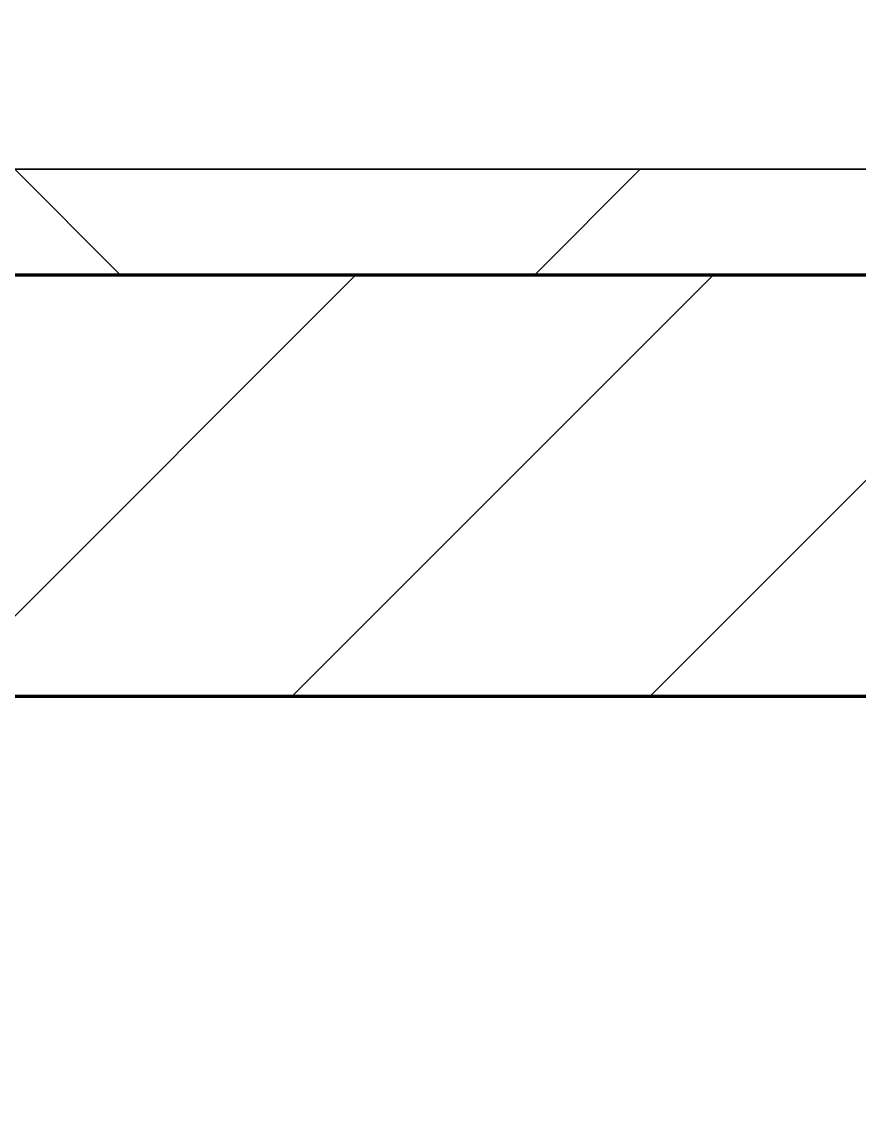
# Model space of a CAD drawing. Header units: millimetres. Extents: x -726012 to -647389, y -20772 to 18805.
# Drawn here: x -678755 to -678358, y 3733 to 4249 of the extents above; entities that cross this region are included whole.
import ezdxf
from ezdxf.xclip import XClip

# ---------------------------------------------------------------- set-up
doc = ezdxf.new("R2010")
doc.units = ezdxf.units.MM
doc.header["$XCLIPFRAME"] = 0
for name, color, linetype, lineweight in [('A-GLAZ-CURT', 2, 'Continuous', 9), ('A-WALL', 5, 'Continuous', 35), ('A-WALL-FNSH', 2, 'Continuous', 35), ('A-WALL-PATT', 1, 'Continuous', 35)]:
    doc.layers.add(name, color=color, linetype=linetype, lineweight=lineweight)
doc.layers.add('A11_ALU.SOLID SHEET', color=2, linetype='Continuous')

# ---------------------------------------------------------------- blocks, each defined once
blk = doc.blocks.new('PPLS-PP19_Custom Tile Pattern - Custom Tile Pattern-V196-4233-01 ENLARGED MULTI-PURPOSE LEVEL - REFLECTED CEILING PLAN - SHEET 4')
at = {"layer": 'A-GLAZ-CURT'}
for p, q in [((-300, 0), (300, 0)), ((300, 0), (-300, 0)), ((195.99, 0), (213.31, 0)), ((213.31, 0), (195.99, 0)), ((230.06, 0), (300, 0)), ((-300, -50), (300, -50)), ((300, -50), (-300, -50))]:
    blk.add_line(p, q, dxfattribs=at)
for points, knots in [([(-150.34, 0), (-150.07, 0), (-147.75, 0), (-142.6, 0), (-127.26, 0), (-107.3, 0), (-90.42, 0), (-75.26, 0), (-68.41, 0), (-65.12, 0), (-63.63, 0)], [-4948.728362, -4948.728362, -4948.728362, -4948.728362, -4883.323924, -4440.880425, -4054.690705, -3793.097032, -3402.597032, -3144.956779, -3050.982048, -2969.237017, -2969.237017, -2969.237017, -2969.237017]), ([(-26.75, 0), (-27.82, 0), (-36.18, 0), (-53.55, 0), (-78.2, 0), (-110.94, 0), (-130.52, 0), (-147.74, 0), (-149.07, 0)], [-8718.362214, -8718.362214, -8718.362214, -8718.362214, -8532.293389, -8073.216054, -7508.296369, -7004.680444, -6449.282163, -6277.220794, -6277.220794, -6277.220794, -6277.220794]), ([(-134.15, 0), (-133.32, 0), (-130.31, 0), (-117.33, 0), (-92.04, 0), (-74.02, 0), (-62.74, 0), (-60.36, 0), (-59.97, 0)], [-7657.439573, -7657.439573, -7657.439573, -7657.439573, -7293.749979, -6839.55839, -6236.997189, -5713.340575, -5140.470607, -5006.787413, -5006.787413, -5006.787413, -5006.787413]), ([(-126.5, 0), (-122.44, 0), (-108.71, 0), (-86.68, 0), (-63.44, 0), (-54.4, 0), (-48.53, 0), (-30.79, 0), (-18.03, 0), (8.61, 0), (15.02, 0), (22.91, 0), (31, 0), (39.04, 0), (51.19, 0), (58.74, 0), (61.34, 0), (61.45, 0)], [-5231.017328, -5231.017328, -5231.017328, -5231.017328, -4994.692869, -4542.524482, -4008.285538, -3689.699207, -3546.54457, -3315.260113, -2864.387349, -2439.246196, -2084.094819, -1956.422387, -1818.904206, -1645.594513, -1443.202566, -1228.752106, -1120.932285, -1120.932285, -1120.932285, -1120.932285]), ([(-115.82, 0), (-114.96, 0), (-110.41, 0), (-96.78, 0), (-71.33, 0), (-42.53, 0), (-12.78, 0), (4.23, 0), (9.64, 0), (10.14, 0), (10.18, 0)], [-5724.064692, -5724.064692, -5724.064692, -5724.064692, -5430.283136, -5103.229623, -4799.173296, -4065.652676, -3589.737505, -3285.047089, -3066.359526, -3044.715262, -3044.715262, -3044.715262, -3044.715262]), ([(-24.59, 0), (-25.18, 0), (-30.44, 0), (-40, 0), (-56.24, 0), (-74.37, 0), (-86.11, 0), (-92.84, 0)], [-2166.784234, -2166.784234, -2166.784234, -2166.784234, -2125.455881, -1792.521578, -1466.981642, -1208.454564, -852.520273, -852.520273, -852.520273, -852.520273]), ([(-36.33, 0), (-36.43, 0), (-37.27, 0), (-45.02, 0), (-46.13, 0), (-60.59, 0), (-76.57, 0), (-87.19, 0), (-91.88, 0)], [-1855.773136, -1855.773136, -1855.773136, -1855.773136, -1810.870157, -1672.078046, -1405.135169, -1060.00838, -740.068933, -494.872836, -494.872836, -494.872836, -494.872836]), ([(-91.87, 0), (-89.51, 0), (-81.79, 0), (-71.67, 0), (-65.93, 0), (-65.07, 0)], [-2732.225925, -2732.225925, -2732.225925, -2732.225925, -2605.247022, -2322.099534, -2241.8264, -2241.8264, -2241.8264, -2241.8264]), ([(-36.62, 0), (-36.62, 0), (-40.35, 0), (-44.32, 0), (-58.97, 0), (-78.5, 0), (-89.16, 0), (-91.81, 0)], [-4069.478503, -4069.478503, -4069.478503, -4069.478503, -3858.647035, -3538.256648, -2842.901703, -2193.204658, -1970.99776, -1970.99776, -1970.99776, -1970.99776]), ([(-91.46, 0), (-90.09, 0), (-84.7, 0), (-77.43, 0), (-72.73, 0), (-72.64, 0), (-72.64, 0)], [-19832.387487, -19832.387487, -19832.387487, -19832.387487, -19753.885894, -19541.04734, -19478.625389, -19471.062469, -19471.062469, -19471.062469, -19471.062469]), ([(-63.96, 0), (-64.13, 0), (-72.5, 0), (-80.63, 0), (-86.16, 0)], [-2171.769325, -2171.769325, -2171.769325, -2171.769325, -2007.031671, -1681.3698, -1681.3698, -1681.3698, -1681.3698]), ([(-29.03, 0), (-33.97, 0), (-43.74, 0), (-56.37, 0), (-71.66, 0), (-77.83, 0), (-82.66, 0), (-83.28, 0), (-83.28, 0)], [-2680.714891, -2680.714891, -2680.714891, -2680.714891, -2413.671296, -2161.752162, -2006.592567, -1646.621388, -1424.436217, -1393.971743, -1393.971743, -1393.971743, -1393.971743]), ([(-83.28, 0), (-83.28, 0), (-82.91, 0), (-76.14, 0), (-62.97, 0), (-48.14, 0), (-36.49, 0), (-33.57, 0), (-29.94, 0), (-28.57, 0)], [-1393.4169, -1393.4169, -1393.4169, -1393.4169, -1353.722004, -1274.333717, -1073.56893, -651.549973, -296.515819, -83.513472, 0, 0, 0, 0]), ([(-66.39, 0), (-66.39, 0), (-63.63, 0), (-53.63, 0), (-34.42, 0), (-29.82, 0), (-29.19, 0)], [-2493.31794, -2493.31794, -2493.31794, -2493.31794, -2315.303971, -1809.437387, -963.711516, -666.19313, -666.19313, -666.19313, -666.19313]), ([(-25.01, 0), (-34.4, 0), (-51.07, 0), (-65.77, 0), (-66.37, 0), (-66.38, 0)], [-3497.513932, -3497.513932, -3497.513932, -3497.513932, -2981.410125, -2542.574734, -2498.224237, -2498.224237, -2498.224237, -2498.224237]), ([(-63.63, 0), (-61.49, 0), (-57.39, 0), (-54.49, 0), (-45.2, 0), (-40.79, 0), (-40.46, 0), (-40.44, 0)], [-2969.237017, -2969.237017, -2969.237017, -2969.237017, -2851.217951, -2734.127174, -2474.780881, -2410.990208, -2350.645972, -2350.645972, -2350.645972, -2350.645972]), ([(-58.83, 0), (-58.37, 0), (-57.29, 0), (-54.23, 0), (-46.33, 0), (-42.62, 0), (-41.76, 0)], [-4859.52896, -4859.52896, -4859.52896, -4859.52896, -4680.891996, -4469.85053, -4321.566175, -4270.495146, -4270.495146, -4270.495146, -4270.495146]), ([(-51.83, 0), (-51.83, 0), (-51.78, 0), (-47.4, 0), (-46.01, 0), (-40.22, 0), (-36.78, 0)], [-632.814994, -632.814994, -632.814994, -632.814994, -627.965721, -508.377888, -260.442412, 0, 0, 0, 0]), ([(42.84, 0), (40.22, 0), (33.65, 0), (24.07, 0), (12.82, 0), (-2.9, 0), (-20.62, 0), (-32.81, 0), (-44.85, 0), (-51.43, 0), (-51.79, 0)], [-2450.661347, -2450.661347, -2450.661347, -2450.661347, -2313.748533, -2106.613311, -1925.670641, -1617.263037, -1290.787923, -1039.307308, -819.71621, -644.910881, -644.910881, -644.910881, -644.910881]), ([(-41.76, 0), (-39.9, 0), (-37.72, 0), (-36.92, 0), (-36.77, 0)], [-4270.495146, -4270.495146, -4270.495146, -4270.495146, -4161.040818, -4106.245333, -4106.245333, -4106.245333, -4106.245333]), ([(-36.29, 0), (-36.29, 0), (-34.66, 0), (-28.88, 0), (-26.95, 0), (-26.54, 0)], [-9150.272121, -9150.272121, -9150.272121, -9150.272121, -9057.163041, -8919.836787, -8834.607043, -8834.607043, -8834.607043, -8834.607043]), ([(-33.34, 0), (-33.34, 0), (-32.93, 0), (-31.16, 0), (-30.52, 0)], [-2415.024266, -2415.024266, -2415.024266, -2415.024266, -2357.633367, -2323.618664, -2323.618664, -2323.618664, -2323.618664]), ([(70.61, 0), (66.16, 0), (55.8, 0), (39.61, 0), (24.74, 0), (2.64, 0), (-17.84, 0), (-30.57, 0), (-31.82, 0), (-32, 0)], [-4647.237329, -4647.237329, -4647.237329, -4647.237329, -4326.416877, -4098.545751, -3766.694881, -3333.063701, -2994.501669, -2698.150104, -2614.070998, -2614.070998, -2614.070998, -2614.070998]), ([(-30.76, 0), (-30.73, 0), (-29.99, 0), (-23.47, 0), (-15.75, 0), (-15.19, 0)], [-54176.191683, -54176.191683, -54176.191683, -54176.191683, -54157.274271, -53749.15266, -53717.791567, -53717.791567, -53717.791567, -53717.791567]), ([(-25.57, 0), (-26.05, 0), (-27.88, 0), (-29.52, 0), (-30.21, 0)], [-54519.99177, -54519.99177, -54519.99177, -54519.99177, -54461.685999, -54290.791712, -54290.791712, -54290.791712, -54290.791712]), ([(-28.98, 0), (-28.66, 0), (-27.39, 0), (-24.45, 0), (-22.56, 0)], [-166.548282, -166.548282, -166.548282, -166.548282, -102.06493, 0, 0, 0, 0]), ([(-28.57, 0), (-26.93, 0), (-20.29, 0), (-11.45, 0), (2.08, 0), (13.15, 0), (21.24, 0), (24.62, 0), (24.72, 0), (24.72, 0)], [-5361.429781, -5361.429781, -5361.429781, -5361.429781, -5261.36855, -5050.479954, -4785.90057, -4596.498881, -4445.288762, -4384.376941, -4376.041937, -4376.041937, -4376.041937, -4376.041937]), ([(-24.6, 0), (-23.74, 0), (-14.46, 0), (7.36, 0), (30.7, 0), (43.75, 0)], [-5916.410247, -5916.410247, -5916.410247, -5916.410247, -5862.463379, -5340.621928, -4658.140727, -4658.140727, -4658.140727, -4658.140727]), ([(31.18, 0), (25.97, 0), (11.99, 0), (-6.92, 0), (-20.22, 0), (-24.59, 0)], [-4496.803627, -4496.803627, -4496.803627, -4496.803627, -4222.080604, -3745.412743, -3505.308395, -3505.308395, -3505.308395, -3505.308395]), ([(-13, 0), (-14.35, 0), (-17.24, 0), (-22.7, 0), (-24.59, 0)], [-55207.591944, -55207.591944, -55207.591944, -55207.591944, -54789.006179, -54560.078121, -54560.078121, -54560.078121, -54560.078121]), ([(-24.59, 0), (-23.49, 0), (-15.4, 0), (5.99, 0), (22.06, 0), (36.18, 0), (40.64, 0), (42.94, 0)], [-2209.444446, -2209.444446, -2209.444446, -2209.444446, -2142.497158, -1716.209403, -1206.526904, -1089.329421, -968.174444, -968.174444, -968.174444, -968.174444]), ([(30.82, 0), (29.27, 0), (20.14, 0), (3.54, 0), (-12.61, 0), (-23.37, 0), (-23.57, 0)], [-10462.034656, -10462.034656, -10462.034656, -10462.034656, -10363.088938, -9884.23066, -9424.652049, -9415.831191, -9415.831191, -9415.831191, -9415.831191]), ([(8.33, 0), (8.19, 0), (7.18, 0), (0.32, 0), (-12.23, 0), (-21.32, 0), (-23.56, 0)], [-3574.286521, -3574.286521, -3574.286521, -3574.286521, -3526.962355, -3285.499107, -2903.012179, -2780.000627, -2780.000627, -2780.000627, -2780.000627]), ([(9.32, 0), (9.08, 0), (7.65, 0), (2.57, 0), (-10.92, 0), (-18.86, 0), (-23.51, 0)], [-2922.926651, -2922.926651, -2922.926651, -2922.926651, -2882.788014, -2720.818881, -2518.50168, -2192.194988, -2192.194988, -2192.194988, -2192.194988]), ([(-22.56, 0), (-20.27, 0), (-17.03, 0), (-11.36, 0), (-7.66, 0), (-6.6, 0), (-6.44, 0)], [-56468.192263, -56468.192263, -56468.192263, -56468.192263, -56344.022017, -56303.229861, -56166.290093, -56124.392176, -56124.392176, -56124.392176, -56124.392176]), ([(-15.19, 0), (-13.07, 0), (7.48, 0), (42.82, 0), (79.54, 0), (102.59, 0), (111.35, 0)], [-461.142613, -461.142613, -461.142613, -461.142613, -429.606584, -390.253598, -346.313304, -319.001686, -319.001686, -319.001686, -319.001686]), ([(-6.54, 0), (-6.73, 0), (-7.2, 0), (-7.6, 0), (-7.79, 0)], [-56009.792147, -56009.792147, -56009.792147, -56009.792147, -55949.290093, -55895.192118, -55895.192118, -55895.192118, -55895.192118]), ([(-2.63, 0), (-2.47, 0), (-1.22, 0), (4.92, 0), (15.97, 0), (22.54, 0), (24.49, 0)], [-226.825321, -226.825321, -226.825321, -226.825321, -220.269177, -206.416616, -198.214427, -187.717507, -187.717507, -187.717507, -187.717507]), ([(103.09, 0), (101.08, 0), (86.31, 0), (63.34, 0), (35.84, 0), (12, 0), (3.08, 0), (-1.67, 0), (-2.25, 0)], [-375.435014, -375.435014, -375.435014, -375.435014, -369.147452, -330.153101, -307.516438, -285.83788, -246.234814, -234.646884, -234.646884, -234.646884, -234.646884]), ([(24.69, 0), (24.54, 0), (20.99, 0), (15.48, 0), (10.8, 0), (9.63, 0)], [-4368.572414, -4368.572414, -4368.572414, -4368.572414, -4306.476363, -4080.000647, -3772.857994, -3772.857994, -3772.857994, -3772.857994]), ([(18.16, 0), (19.15, 0), (24.25, 0), (25.66, 0), (26.12, 0)], [-5700.113719, -5700.113719, -5700.113719, -5700.113719, -5554.232259, -5302.431367, -5302.431367, -5302.431367, -5302.431367]), ([(43.44, 0), (42.84, 0), (38.82, 0), (29.53, 0), (20.67, 0), (18.85, 0), (18.16, 0)], [-6347.322254, -6347.322254, -6347.322254, -6347.322254, -6314.283804, -6135.05769, -5972.647715, -5832.674503, -5832.674503, -5832.674503, -5832.674503]), ([(27.44, 0), (27.9, 0), (29.54, 0), (38.07, 0), (53.39, 0), (71.67, 0), (84.83, 0), (86.01, 0), (92.51, 0), (94.33, 0)], [-5037.309798, -5037.309798, -5037.309798, -5037.309798, -4887.603822, -4705.298446, -4353.683244, -3960.84581, -3759.045785, -3336.541051, -2783.776468, -2783.776468, -2783.776468, -2783.776468]), ([(27.89, 0), (29.09, 0), (32.62, 0), (39.15, 0), (42.71, 0)], [-147.777612, -147.777612, -147.777612, -147.777612, -135.792042, -123.813675, -123.813675, -123.813675, -123.813675]), ([(53.18, 0), (53.06, 0), (52.22, 0), (44.99, 0), (36.46, 0), (30.82, 0)], [-622.740158, -622.740158, -622.740158, -622.740158, -566.066452, -360.610861, 0, 0, 0, 0]), ([(136.44, 0), (121.66, 0), (86.93, 0), (51.16, 0), (31.18, 0)], [-106.750556, -106.750556, -106.750556, -106.750556, -59.610984, 0, 0, 0, 0]), ([(43.24, 0), (42.39, 0), (39.73, 0), (36.02, 0), (35.54, 0), (35.54, 0)], [-329.358298, -329.358298, -329.358298, -329.358298, -326.15566, -319.318397, -317.489778, -317.489778, -317.489778, -317.489778]), ([(111.41, 0), (109.32, 0), (96.29, 0), (76.86, 0), (57.82, 0), (47.86, 0), (44.78, 0), (43.7, 0)], [-410.537058, -410.537058, -410.537058, -410.537058, -401.860199, -357.622665, -341.267687, -334.000314, -329.931364, -329.931364, -329.931364, -329.931364]), ([(43.73, 0), (44.99, 0), (52.66, 0), (71.92, 0), (95.84, 0), (108.56, 0), (112.07, 0)], [-122.683359, -122.683359, -122.683359, -122.683359, -118.513713, -97.899267, -63.759246, -52.180939, -52.180939, -52.180939, -52.180939]), ([(43.74, 0), (44.75, 0), (48.61, 0), (57.76, 0), (64.47, 0), (72.74, 0), (75.22, 0), (76.03, 0), (76.21, 0)], [-954.282314, -954.282314, -954.282314, -954.282314, -901.315459, -753.071572, -495.328968, -421.953223, -334.951786, -290.452333, -290.452333, -290.452333, -290.452333]), ([(76.63, 0), (74.8, 0), (67.65, 0), (56.28, 0), (46.97, 0), (43.75, 0)], [-3095.572228, -3095.572228, -3095.572228, -3095.572228, -2950.589685, -2634.532728, -2466.37158, -2466.37158, -2466.37158, -2466.37158]), ([(110.97, 0), (108.77, 0), (103.7, 0), (92.38, 0), (85.59, 0), (74.4, 0), (62.26, 0), (52.52, 0), (47.25, 0), (43.77, 0)], [-7977.04013, -7977.04013, -7977.04013, -7977.04013, -7723.759874, -7531.75727, -7135.649961, -6924.452779, -6738.82075, -6548.303034, -6353.570712, -6353.570712, -6353.570712, -6353.570712]), ([(43.82, 0), (44, 0), (50.83, 0), (64.79, 0), (89.22, 0), (104.92, 0), (110.97, 0)], [-306.387023, -306.387023, -306.387023, -306.387023, -305.899624, -287.17622, -249.500363, -218.659988, -218.659988, -218.659988, -218.659988]), ([(44.6, 0), (45.94, 0), (56.42, 0), (70.92, 0), (82.12, 0), (83.66, 0)], [-4643.358341, -4643.358341, -4643.358341, -4643.358341, -4573.028122, -4094.177415, -3869.465285, -3869.465285, -3869.465285, -3869.465285]), ([(61.47, 0), (61.47, 0), (61.21, 0), (54.61, 0), (53.71, 0), (53.56, 0)], [-1113.311073, -1113.311073, -1113.311073, -1113.311073, -1096.402191, -891.204116, -747.28819, -747.28819, -747.28819, -747.28819]), ([(76.22, 0), (75.58, 0), (73.64, 0), (71.05, 0), (70.61, 0)], [-193.634889, -193.634889, -193.634889, -193.634889, -31.537676, 0, 0, 0, 0]), ([(94.4, 0), (94.4, 0), (94.64, 0), (99.11, 0), (105.9, 0), (110.42, 0), (111.57, 0)], [-2348.345796, -2348.345796, -2348.345796, -2348.345796, -2310.419338, -2233.599744, -2052.234781, -1988.411763, -1988.411763, -1988.411763, -1988.411763]), ([(129.02, 0), (129.02, 0), (124.41, 0), (122.35, 0), (114.96, 0), (108.04, 0), (103.09, 0)], [-35.386604, -35.386604, -35.386604, -35.386604, -31.430235, -22.807238, -15.488593, 0, 0, 0, 0]), ([(111.67, 0), (110.86, 0), (109.19, 0), (105.66, 0), (105.23, 0), (105.23, 0)], [-9092.110255, -9092.110255, -9092.110255, -9092.110255, -9012.77275, -8966.157302, -8929.495943, -8929.495943, -8929.495943, -8929.495943]), ([(105.26, 0), (105.52, 0), (109.38, 0), (111.33, 0), (112.14, 0)], [-8920.561005, -8920.561005, -8920.561005, -8920.561005, -8814.835624, -8679.549358, -8679.549358, -8679.549358, -8679.549358]), ([(112.08, 0), (120.7, 0), (129.51, 0), (138.28, 0), (138.53, 0)], [-318.249094, -318.249094, -318.249094, -318.249094, -291.370682, -290.5735, -290.5735, -290.5735, -290.5735]), ([(112.08, 0), (114.52, 0), (122.26, 0), (139.94, 0), (163.31, 0), (185.23, 0), (193.62, 0), (194.69, 0), (194.79, 0)], [-1978.845235, -1978.845235, -1978.845235, -1978.845235, -1843.028543, -1530.39897, -1095.004608, -529.74427, -295.064701, -265.121568, -265.121568, -265.121568, -265.121568]), ([(168.37, 0), (167.68, 0), (162.47, 0), (148.07, 0), (123.35, 0), (112.09, 0)], [-543.375029, -543.375029, -543.375029, -543.375029, -530.793311, -458.593899, -411.485563, -411.485563, -411.485563, -411.485563]), ([(112.11, 0), (116.32, 0), (127.14, 0), (132.42, 0), (134.6, 0)], [-216.701205, -216.701205, -216.701205, -216.701205, -194.761443, -152.241002, -152.241002, -152.241002, -152.241002]), ([(157.9, 0), (156.77, 0), (151.67, 0), (143.29, 0), (134.04, 0), (126.24, 0), (118.6, 0), (114.99, 0), (113.16, 0), (112.17, 0)], [-10292.955006, -10292.955006, -10292.955006, -10292.955006, -10098.273015, -9847.788484, -9677.714971, -9567.007022, -9453.21225, -9220.200448, -9109.728059, -9109.728059, -9109.728059, -9109.728059]), ([(112.31, 0), (116.23, 0), (121.57, 0), (128.63, 0), (128.95, 0)], [-51.921864, -51.921864, -51.921864, -51.921864, -39.050993, -35.895543, -35.895543, -35.895543, -35.895543]), ([(114.39, 0), (114.2, 0), (113.77, 0), (113.25, 0), (112.96, 0)], [-8148.58938, -8148.58938, -8148.58938, -8148.58938, -8105.191388, -8062.814755, -8062.814755, -8062.814755, -8062.814755]), ([(128.58, 0), (128.8, 0), (130.16, 0), (139.26, 0), (152.67, 0), (161.24, 0), (162.19, 0), (162.75, 0)], [-633.326174, -633.326174, -633.326174, -633.326174, -627.736123, -618.981161, -602.094757, -592.980799, -581.414464, -581.414464, -581.414464, -581.414464]), ([(137.1, 0), (136, 0), (133.64, 0), (129.87, 0), (129.11, 0)], [-670.405967, -670.405967, -670.405967, -670.405967, -651.020627, -640.742133, -640.742133, -640.742133, -640.742133]), ([(193.8, 0), (193.33, 0), (190.11, 0), (183.13, 0), (171, 0), (161.95, 0), (161.28, 0), (158.35, 0), (157.85, 0), (157.77, 0)], [-11665.349007, -11665.349007, -11665.349007, -11665.349007, -11565.880756, -11105.624034, -10839.086983, -10768.332124, -10666.779182, -10580.760289, -10550.278881, -10550.278881, -10550.278881, -10550.278881]), ([(300, 0), (286.53, 0), (254.22, 0), (207.11, 0), (177.41, 0), (159.34, 0), (158.33, 0), (158.3, 0)], [-285.253232, -285.253232, -285.253232, -285.253232, -244.693688, -187.987675, -143.776725, -129.632772, -123.352749, -123.352749, -123.352749, -123.352749]), ([(159.07, 0), (159.13, 0), (160.84, 0), (165.21, 0), (174.15, 0), (185.98, 0), (208.82, 0), (219.42, 0), (230.06, 0)], [-115.643202, -115.643202, -115.643202, -115.643202, -114.681583, -87.660824, -65.295536, -41.623857, -24.459831, 0, 0, 0, 0]), ([(162.75, 0), (165.4, 0), (170.91, 0), (172.61, 0), (172.61, 0)], [-111.264224, -111.264224, -111.264224, -111.264224, -56.742688, -19.085662, -19.085662, -19.085662, -19.085662]), ([(247.1, 0), (246.76, 0), (245.04, 0), (238.34, 0), (226.56, 0), (221.1, 0), (200.27, 0), (182.99, 0), (174.27, 0), (169.67, 0), (168.99, 0)], [-9649.085549, -9649.085549, -9649.085549, -9649.085549, -9581.591397, -9406.094246, -9221.510254, -9016.44624, -8717.832359, -8253.978395, -8152.463617, -8069.855175, -8069.855175, -8069.855175, -8069.855175]), ([(215.22, 0), (214.62, 0), (210.55, 0), (203.98, 0), (187.54, 0), (175.3, 0), (169.49, 0)], [-203.825446, -203.825446, -203.825446, -203.825446, -198.527383, -184.406837, -162.427601, -142.916156, -142.916156, -142.916156, -142.916156]), ([(171.51, 0), (176.48, 0), (193.23, 0), (201.73, 0), (208.81, 0), (213.9, 0), (241.96, 0), (266.73, 0), (281.71, 0), (291.71, 0), (296.52, 0), (297.86, 0), (298.09, 0)], [-7971.819559, -7971.819559, -7971.819559, -7971.819559, -7784.112253, -7606.717214, -7289.299508, -7042.621073, -6582.165592, -6068.460911, -5766.029927, -5566.724884, -5280.360606, -5199.253518, -5199.253518, -5199.253518, -5199.253518]), ([(172.07, 0), (177.66, 0), (187.87, 0), (201.08, 0), (207.47, 0), (213.96, 0), (215.11, 0)], [-255.364076, -255.364076, -255.364076, -255.364076, -237.955587, -223.92608, -215.862851, -208.75215, -208.75215, -208.75215, -208.75215]), ([(300, 0), (288.22, 0), (262, 0), (230.43, 0), (219.94, 0), (219.02, 0)], [-12528.858583, -12528.858583, -12528.858583, -12528.858583, -11905.454923, -11162.864862, -10856.732305, -10856.732305, -10856.732305, -10856.732305]), ([(219.9, 0), (220.86, 0), (227.84, 0), (242.06, 0), (246.54, 0), (246.96, 0)], [-10670.940496, -10670.940496, -10670.940496, -10670.940496, -10511.382485, -9925.173265, -9834.877357, -9834.877357, -9834.877357, -9834.877357]), ([(284.76, 0), (284.76, 0), (285.09, 0), (287.47, 0), (293.59, 0), (297.76, 0), (300, 0)], [-4110.630118, -4110.630118, -4110.630118, -4110.630118, -4053.389046, -3959.664717, -3862.421465, -3746.95702, -3746.95702, -3746.95702, -3746.95702]), ([(297.38, 0), (295.84, 0), (291.62, 0), (285.38, 0), (284.87, 0)], [-4803.172655, -4803.172655, -4803.172655, -4803.172655, -4358.271401, -4143.037883, -4143.037883, -4143.037883, -4143.037883])]:
    blk.add_open_spline(points, degree=3, knots=knots, dxfattribs=at)
for points in [[(-39.84, 0), (-39.08, 0), (-38.11, 0), (-37.36, 0)], [(-36.78, 0), (-33.37, 0), (-29.49, 0), (-25.4, 0)], [(-24.62, 0), (-29.69, 0), (-34.89, 0), (-36.04, 0)], [(-30.52, 0), (-28.7, 0), (-27.06, 0), (-25.45, 0)], [(-24.58, 0), (-26.05, 0), (-27.54, 0), (-29.03, 0)], [(24.49, 0), (25.23, 0), (25.72, 0), (26.04, 0)], [(36.29, 0), (37.54, 0), (40.26, 0), (42.93, 0)], [(80.35, 0), (79.57, 0), (78.27, 0), (76.63, 0)], [(84.06, 0), (83.48, 0), (82.41, 0), (81.72, 0)], [(112.42, 0), (112.89, 0), (113.25, 0), (113.59, 0)], [(168.74, 0), (168.74, 0), (169.81, 0), (171.51, 0)], [(195.11, 0), (194.91, 0), (194.44, 0), (193.8, 0)]]:
    blk.add_open_spline(points, degree=3, dxfattribs=at)
blk = doc.blocks.new('PPLS-PP19_Custom Tile Pattern - Custom Tile Pattern-V197-4233-01 ENLARGED MULTI-PURPOSE LEVEL - REFLECTED CEILING PLAN - SHEET 4')
at = {"layer": 'A-GLAZ-CURT'}
for p, q in [((-300, 0), (300, 0)), ((300, 0), (-300, 0)), ((-293.07, 0), (-275.75, 0)), ((-275.75, 0), (-293.07, 0)), ((-300, -50), (300, -50)), ((300, -50), (-300, -50))]:
    blk.add_line(p, q, dxfattribs=at)
at = {"layer": 'A-GLAZ-CURT', "flags": 128}
for points in [[(-300, 0), (-291.56, 0), (-283.3, 0), (-275.2, 0), (-267.26, 0), (-259.45, 0), (-251.77, 0), (-244.2, 0), (-236.74, 0), (-229.36, 0), (-222.06, 0), (-214.83, 0)], [(-215.73, 0), (-222.63, 0), (-229.72, 0), (-236.97, 0), (-244.39, 0), (-251.96, 0), (-259.67, 0), (-267.51, 0), (-275.48, 0), (-283.55, 0), (-291.73, 0), (-300, 0)]]:
    blk.add_lwpolyline(points, dxfattribs=at)
at = {"layer": 'A-GLAZ-CURT'}
for points, knots in [([(-300, 0), (-284.65, 0), (-236.57, 0), (-174.61, 0), (-129.95, 0), (-110.8, 0), (-99.5, 0), (-91.46, 0)], [-5323.127839, -5323.127839, -5323.127839, -5323.127839, -4502.809032, -2700.551212, -1002.059161, -460.363443, 0, 0, 0, 0]), ([(-146.26, 0), (-166.44, 0), (-207.95, 0), (-262.56, 0), (-294.48, 0), (-300, 0)], [-16811.767729, -16811.767729, -16811.767729, -16811.767729, -15131.813646, -13729.592194, -13439.944408, -13439.944408, -13439.944408, -13439.944408])]:
    blk.add_open_spline(points, degree=3, knots=knots, dxfattribs=at)
blk = doc.blocks.new('*U885')
at = {"layer": 'A-GLAZ-CURT'}
for name, p in [('PPLS-PP19_Custom Tile Pattern - Custom Tile Pattern-V196-4233-01 ENLARGED MULTI-PURPOSE LEVEL - REFLECTED CEILING PLAN - SHEET 4', (-2400, 11720.41)), ('PPLS-PP19_Custom Tile Pattern - Custom Tile Pattern-V197-4233-01 ENLARGED MULTI-PURPOSE LEVEL - REFLECTED CEILING PLAN - SHEET 4', (-1800, 11720.41))]:
    blk.add_blockref(name, p, dxfattribs=at)
blk = doc.blocks.new('*U1287')
blk.add_lwpolyline([(21173.36, -580), (28210, -580), (28210, -6849.96), (45954.15, -6849.96), (45954.15, 600), (82995.06, 600), (83086.47, 650), (90052, 650), (90392, 990), (103159.16, 990), (103159.16, 4990), (21173.36, 4990), (21173.36, 3485.45), (21203.36, 3485.45), (21203.36, 925.54), (21173.36, 925.54), (21173.36, -580)])

msp = doc.modelspace()

# ---------------------------------------------------------------- hatches: boundary and pattern name
at = {"layer": 'A-WALL-PATT', "lineweight": 9}
h = msp.add_hatch(dxfattribs=at)
h.set_pattern_fill('FP_3', color=256, style=0, pattern_type=2)
h.set_pattern_definition([(45, (0, 0), (-212.13203, 212.13203), []), (135, (0, 0), (-212.13203, -212.13203), [])])
h.paths.add_polyline_path([(-661708.03, 4129.02), (-661758.03, 4179.02), (-698678.22, 4179.02), (-698678.22, 4129.02), (-663127.46, 4129.02)])
h = msp.add_hatch(dxfattribs=at)
h.set_pattern_fill('FP_2', color=256, style=0, pattern_type=2)
h.set_pattern_definition([(45, (0, 0), (-84.852814, 84.852814), [])])
h.paths.add_polyline_path([(-661508.03, 3929.02), (-661708.03, 4129.02), (-698478.22, 4129.02), (-698478.22, 3929.02), (-661790.87, 3929.02)])

# ---------------------------------------------------------------- linework, layer by layer
at = {"layer": 'A-WALL', "color": 7, "lineweight": 70}
for p, q in [((-698478.22, 4129.02), (-661708.03, 4129.02)), ((-677077.37, 3929.02), (-679302.37, 3929.02))]:
    msp.add_line(p, q, dxfattribs=at)
at = {"layer": 'A-WALL-FNSH', "color": 250}
for p, q in [((-698678.22, 4179.02), (-661758.03, 4179.02)), ((-661708.03, 4129.02), (-698678.22, 4129.02))]:
    msp.add_line(p, q, dxfattribs=at)

# ---------------------------------------------------------------- block references
msp.add_blockref('*U885', (-676282.37, -7541.39))

# ---------------------------------------------------------------- next in the draw order: block references
at = {"layer": 'A11_ALU.SOLID SHEET'}
ref = msp.add_blockref('*U1287', (-744682.37, 3579.02), dxfattribs=at)
XClip(ref).set_block_clipping_path([(22516.8245944298, -23612.0000696909), (92487.8891097467, 7199.9972603897)])

doc.saveas('drawing.dxf')
